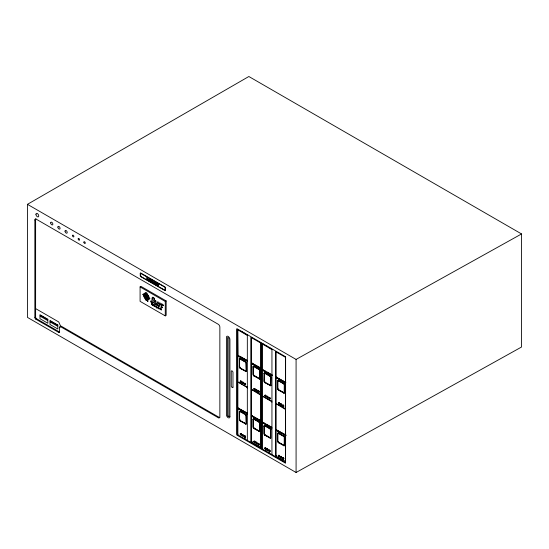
<?xml version="1.0" encoding="UTF-8"?>
<svg xmlns="http://www.w3.org/2000/svg" width="549" height="549" viewBox="0 0 549 549"><rect width="100%" height="100%" fill="white"/><g stroke="black" fill="none" stroke-linecap="round" stroke-linejoin="round"><path stroke-width="0.82" d="M245.966 370.918L245.54 371.165L246.233 370.767L245.966 363.109A0.81 0.467 60 0 0 245.396 362.12L240.242 359.149A0.892 0.515 60 0 0 239.611 359.513L239.611 366.897A1.029 0.597 60 0 0 240.338 368.166L245.801 371.337A1.009 0.583 60 0 0 246.515 370.925L246.515 363.122A1.208 0.7 60 0 0 246.398 362.56M247.338 386.887L247.009 387.134L238.376 382.152A0.714 0.412 60 0 1 237.868 381.281L237.868 355.951L247.599 361.263L247.599 360.727L239.59 356.102M245.966 423.499L245.54 423.746L246.233 423.348L245.966 415.696A0.81 0.467 60 0 0 245.396 414.708L240.242 411.729A0.892 0.515 60 0 0 239.611 412.093L239.611 419.484A1.029 0.597 60 0 0 240.338 420.747L245.801 423.924A1.009 0.583 60 0 0 246.515 423.512L246.515 415.703A1.208 0.7 60 0 0 246.446 415.291M259.807 378.549L259.203 378.693L259.636 378.446L259.636 370.644A0.81 0.467 60 0 0 259.066 369.655L253.913 366.677A0.892 0.515 60 0 0 253.274 367.041L253.274 374.432A1.029 0.597 60 0 0 254.009 375.694L259.471 378.872A1.009 0.583 60 0 0 259.972 378.92M255.011 428.556L259.581 431.246L259.636 423.224A0.81 0.467 60 0 0 259.066 422.236L253.913 419.258A0.892 0.515 60 0 0 253.274 419.628L253.274 427.012A1.029 0.597 60 0 0 254.009 428.275L259.471 431.452L254.009 428.604A1.434 0.824 60 0 1 252.993 426.848L252.993 419.463A1.297 0.748 60 0 1 253.913 418.935L254.173 418.784A1.297 0.748 60 0 0 253.261 419.312L252.993 419.463M270.582 385.192L270.582 377.321A0.81 0.467 60 0 0 270.012 376.333L264.858 373.361A0.892 0.515 60 0 0 264.227 373.725L264.227 381.109A1.029 0.597 60 0 0 264.954 382.379L270.211 385.405L270.849 384.979M271.954 401.099L271.577 401.319L262.992 396.364A0.714 0.412 60 0 1 262.484 395.493L262.484 370.163L272.215 375.475M265.963 435.233L270.527 437.93L270.582 429.908A0.81 0.467 60 0 0 270.012 428.92L264.858 425.942A0.892 0.515 60 0 0 264.227 426.305L264.227 433.696A1.029 0.597 60 0 0 264.954 434.959L270.417 438.136L264.954 435.288A1.434 0.824 60 0 1 263.945 433.532L263.945 426.148A1.297 0.748 60 0 1 264.858 425.612L265.119 425.461A1.297 0.748 60 0 0 264.206 425.99L263.945 426.148M284.684 384.307A1.208 0.7 60 0 0 283.943 383.387L278.528 380.56A1.297 0.748 60 0 0 277.609 381.088L277.609 388.479A1.434 0.824 60 0 0 278.624 390.236L284.087 393.084L278.624 389.907A1.029 0.597 60 0 1 277.89 388.644L277.89 381.253A0.892 0.515 60 0 1 278.528 380.889L283.682 383.868A0.81 0.467 60 0 1 284.252 384.856L284.197 392.871L279.626 390.181M280.999 434.273L278.528 433.147A1.297 0.748 60 0 0 277.609 433.676L277.609 441.06A1.434 0.824 60 0 0 278.624 442.817L284.087 445.664L278.624 442.487A1.029 0.597 60 0 1 277.89 441.224L277.89 433.84A0.892 0.515 60 0 1 278.528 433.47L283.682 436.448A0.81 0.467 60 0 1 284.252 437.436L284.197 445.459L279.626 442.769M159.629 308.6C159.69 307.598 159.711 310.061 160.377 308.957C161.09 310.899 160.754 308.27 159.635 308.6M150.803 301.813C151.085 297.853 151.792 305.45 153.123 302.238C150.577 299.377 152.54 294.216 154.612 299.301C153.995 300.825 154.537 297.874 153.583 297.764C152.306 297.036 152.45 299.123 153.082 299.658C155.82 302.067 152.341 305.244 150.803 301.826M162.875 304.894L163.403 305.409L162.923 304.969M147.907 301.305L147.386 300.777L147.859 301.223M156.479 284.581L156.993 283.723L157.412 283.963L157.412 285.741L155.346 284.21L155.861 283.071L156.479 284.869M270.787 385.192L270.156 385.377M27.45 204.331L248.855 76.51L521.55 233.949L521.55 347.016L296.083 472.49L27.45 317.397L27.45 204.331L296.083 359.423L521.55 233.949M59.601 332.015A1.318 0.762 60 0 1 59.361 331.912L58.592 332.351L35.898 319.25A1.475 0.851 60 0 1 34.855 317.446L34.855 220.019L35.623 219.579A2.004 1.16 60 0 1 35.911 218.749M34.855 317.446L35.623 316.999L35.623 219.579M35.898 319.25L36.666 318.804L59.361 331.912M58.592 332.351A1.318 0.762 60 0 0 59.525 331.816L59.525 327.458L60.294 327.012A1.681 0.974 60 0 1 61.481 326.326L219.024 417.281A2.271 1.311 60 0 0 219.826 417.494M59.525 327.458A1.681 0.974 60 0 1 60.713 326.772L61.481 326.326M140.084 286.914L140.976 286.4L166.162 300.934L166.162 315.366L165.263 315.881L140.084 301.346L140.084 286.914L165.263 301.456L166.162 300.934M238.417 329.75A0.769 0.446 60 0 0 237.868 330.066L238.136 355.8M245.801 371.337L240.338 368.489A1.434 0.824 60 0 1 239.33 366.739L239.59 359.197A1.297 0.748 60 0 1 240.153 358.545M239.33 359.348A1.297 0.748 60 0 1 240.242 358.82L244.923 361.221M239.611 359.513L239.872 359.362A0.892 0.515 60 0 1 240.503 358.991L244.923 361.544M240.242 358.82L245.664 361.647A1.208 0.7 60 0 1 246.261 362.278M247.599 360.727L237.868 355.416M245.396 362.12L245.664 361.969A0.81 0.467 60 0 1 246.233 362.958L246.254 371.076A1.009 0.583 60 0 1 245.54 371.488M247.599 361.263L237.868 355.951M246.515 363.122L246.254 363.273A1.208 0.7 60 0 0 245.396 361.798M240.338 368.166L245.06 370.582M240.338 368.489L240.599 368.338A1.434 0.824 60 0 1 239.666 367.075M251.579 337.381A0.769 0.446 60 0 0 251.538 337.601L251.538 362.944L260.535 367.837M251.538 363.479L261.001 368.949L260.974 394.573L252.039 389.68A0.714 0.412 60 0 1 251.538 388.809L251.538 363.479L261.262 368.791M252.993 366.876L253.261 366.725A1.297 0.748 60 0 1 254.173 366.197L253.913 366.348A1.297 0.748 60 0 0 252.993 366.876L252.993 374.267A1.434 0.824 60 0 0 254.009 376.024L259.471 378.872M253.274 367.041L253.542 366.89A0.892 0.515 60 0 1 254.173 366.526L253.913 366.677M253.913 366.348L259.327 369.175A1.208 0.7 60 0 1 259.931 369.813M259.066 369.655L259.327 369.498A0.81 0.467 60 0 1 259.897 370.403M259.203 379.023A1.009 0.583 60 0 0 259.917 378.611L260.178 370.65M262.697 343.9A0.769 0.446 60 0 0 262.484 344.278L262.484 369.628L265.661 371.158M254.009 375.694L254.269 375.543A1.029 0.597 60 0 1 253.597 374.631M254.009 376.024L254.269 375.866A1.434 0.824 60 0 1 253.391 374.775M270.925 385.604A1.009 0.583 60 0 1 270.417 385.549L264.954 382.701A1.434 0.824 60 0 1 263.945 380.951L264.206 373.409A1.297 0.748 60 0 1 264.886 372.778M263.945 373.56A1.297 0.748 60 0 1 264.858 373.032L268.804 375.008M264.227 373.725L264.488 373.574A0.892 0.515 60 0 1 265.119 373.203L269.538 375.756M264.858 373.032L270.28 375.859A1.208 0.7 60 0 1 270.952 376.635M270.012 376.333L270.28 376.182A0.81 0.467 60 0 1 270.842 377.081M270.156 385.7A1.009 0.583 60 0 0 270.87 385.288L271.131 377.335M264.954 382.379L269.676 384.794M264.954 382.701L265.222 382.55A1.434 0.824 60 0 1 264.282 381.287M276.154 351.813L276.154 377.156L285.157 382.049M276.154 377.691L285.617 383.161L285.59 408.785L276.662 403.892A0.714 0.412 60 0 1 276.154 403.021L276.154 377.691L285.157 382.584M277.609 381.088L277.876 380.937A1.297 0.748 60 0 1 278.789 380.409M277.89 381.253L278.158 381.102A0.892 0.515 60 0 1 278.789 380.738L278.528 380.889M60.713 326.772L218.255 417.727L219.024 417.281M247.338 387.999L246.885 387.23L238.417 382.337A0.769 0.446 60 0 0 237.868 382.653L237.868 407.996L246.872 412.889M238.122 434.513A0.714 0.412 60 0 1 237.868 433.861L237.868 408.531L247.599 413.85L247.599 413.308L237.868 407.996M283.943 383.387L283.682 383.538A1.208 0.7 60 0 1 284.533 385.014L284.533 392.823A1.009 0.583 60 0 1 283.819 393.235M276.154 377.156L285.885 382.468M283.682 383.868L283.943 383.71A0.81 0.467 60 0 1 284.512 384.616M239.33 411.935L239.59 411.777A1.297 0.748 60 0 1 240.503 411.249L240.242 411.4A1.297 0.748 60 0 0 239.33 411.935L239.33 419.319A1.434 0.824 60 0 0 240.338 421.076L245.801 423.924M239.611 412.093L239.872 411.942A0.892 0.515 60 0 1 240.503 411.578L240.242 411.729M278.624 389.907L278.885 389.756A1.029 0.597 60 0 1 278.254 388.966M278.624 390.236L278.885 390.078A1.434 0.824 60 0 1 278.007 388.987M240.242 411.4L245.664 414.227A1.208 0.7 60 0 1 246.261 414.866M245.396 414.708L245.664 414.557A0.81 0.467 60 0 1 246.233 415.545L246.254 423.663A1.009 0.583 60 0 1 245.54 424.075M247.599 413.85L237.868 408.531M246.515 415.703L246.254 415.861A1.208 0.7 60 0 0 245.396 414.378M240.338 420.747L245.801 423.595M240.338 421.076L240.599 420.925A1.434 0.824 60 0 1 239.666 419.662M251.538 415.531L261.001 420.994L260.967 395.314L252.08 389.865A0.769 0.446 60 0 0 251.538 390.181L251.538 415.531L261.262 420.843M251.538 416.067L261.001 421.529L260.974 447.154L252.039 442.268A0.714 0.412 60 0 1 251.538 441.389L251.538 416.067L261.262 421.378M253.274 419.628L253.542 419.477A0.892 0.515 60 0 1 254.173 419.107L253.913 419.258M259.931 422.394A1.208 0.7 60 0 0 259.327 421.756L259.066 421.913A1.208 0.7 60 0 1 259.917 423.389L259.917 431.191A1.009 0.583 60 0 1 259.203 431.603M259.066 422.236L259.327 422.085A0.81 0.467 60 0 1 259.897 422.984M271.954 402.211L271.508 401.443L263.033 396.55A0.769 0.446 60 0 0 262.484 396.865L262.484 422.208L264.934 423.32M262.799 448.794A0.714 0.412 60 0 1 262.484 448.073L262.484 422.744L271.487 427.637M254.009 428.275L254.269 428.124A1.029 0.597 60 0 1 254.084 427.987M254.009 428.604L254.269 428.453A1.434 0.824 60 0 1 253.391 427.362M264.227 426.305L264.488 426.154A0.892 0.515 60 0 1 265.119 425.791L264.858 425.942M270.952 429.215A1.208 0.7 60 0 0 270.28 428.44L270.012 428.591A1.208 0.7 60 0 1 270.87 430.073L270.87 437.876A1.009 0.583 60 0 1 270.156 438.287M270.012 428.92L270.28 428.769A0.81 0.467 60 0 1 270.842 429.668M252.266 441.54L250.804 442.384L250.804 337.312L260.878 343.125L260.878 448.197L237.093 434.465L237.093 329.393L247.338 335.418M264.954 434.959L265.222 434.808A1.029 0.597 60 0 1 264.584 434.019M264.954 435.288L265.222 435.137A1.434 0.824 60 0 1 264.344 434.046M276.154 429.743L285.885 435.055L276.154 429.743L276.154 404.393A0.769 0.446 60 0 1 276.696 404.078L285.583 409.527L285.617 435.206M276.154 430.279L285.885 435.59L276.154 430.279L276.154 455.601A0.714 0.412 60 0 0 276.662 456.48L285.59 461.366L285.617 435.741M277.609 433.676L277.876 433.525A1.297 0.748 60 0 1 278.233 432.893M277.89 433.84L278.158 433.689A0.892 0.515 60 0 1 278.789 433.319L278.528 433.47M284.684 436.887A1.208 0.7 60 0 0 283.943 435.968L283.682 436.126A1.208 0.7 60 0 1 284.533 437.601L284.533 445.404A1.009 0.583 60 0 1 283.819 445.815M283.682 436.448L283.943 436.297A0.81 0.467 60 0 1 284.512 437.196M278.624 442.487L278.885 442.336A1.029 0.597 60 0 1 278.309 441.677M278.624 442.817L278.885 442.666A1.434 0.824 60 0 1 278.082 441.746M276.881 455.752L275.42 456.596L275.42 351.525L285.494 357.337M259.471 378.542L255.011 375.969M241.237 331.383L242.651 332.2M244.065 333.017L245.478 333.826M263.033 343.962L264.446 344.779M265.853 345.596L267.267 346.412M268.681 347.229L270.094 348.039M163.101 305.038L163.101 305.086M251.538 362.944L261.001 368.406L261.001 342.878M267.116 371.996L272.215 374.94M262.484 369.628L271.954 375.091M262.484 370.163L271.954 375.626M254.908 366.622L258.593 368.75M278.528 380.56L283.943 383.71M266.389 424.157L271.487 427.101M262.484 422.208L271.954 427.678M262.484 422.744L271.954 428.213M254.908 419.21L259.327 421.756M282.474 435.124L283.943 435.968M241.244 411.675L244.923 413.802M253.913 418.935L259.327 422.085M265.86 425.887L270.28 428.44M278.528 433.147L283.943 436.297M264.858 425.612L270.28 428.769M35.623 308.607L58.757 321.961L60.644 326.243M244.099 438.04L245.527 438.864M265.14 450.187L266.567 451.01M268.001 451.841L269.429 452.664M285.494 462.409L261.708 448.677L261.708 343.605L271.954 349.631M246.885 334.643L247.331 335.35L247.331 440.38M271.563 348.896L271.947 349.562L271.947 454.593M285.617 357.09L285.617 382.619M296.083 359.423L296.083 472.49M276.415 377.005L276.415 377.54M276.415 429.593L276.415 430.128M262.751 369.477L262.751 370.012M262.751 422.057L262.751 422.593M251.799 362.793L251.799 363.328M251.799 415.38L251.799 415.916M238.136 407.845L238.136 408.381M165.263 301.456L165.263 315.881M218.255 417.727A2.271 1.311 60 0 0 219.854 416.801L219.854 327.08A2.306 1.331 60 0 0 218.228 324.253L36.268 219.202A2.004 1.16 60 0 0 34.855 220.019M36.666 318.804A1.475 0.851 60 0 1 35.623 316.999M270.06 450.503A0.865 0.501 60 0 1 269.888 451.546A0.865 0.501 60 0 1 269.017 450.461A0.865 0.501 60 0 1 269.785 450.159M267.384 448.787A0.865 0.501 60 0 1 268.152 449.974A0.865 0.501 60 0 1 267.281 450.05A0.865 0.501 60 0 1 267.109 448.808M265.613 447.73A0.865 0.501 60 0 1 266.203 448.965A0.865 0.501 60 0 1 265.304 448.876A0.865 0.501 60 0 1 265.174 447.689M283.73 405.45A0.865 0.501 60 0 1 283.504 406.486A0.865 0.501 60 0 1 282.687 405.286A0.865 0.501 60 0 1 283.6 405.265M281.212 403.796A0.865 0.501 60 0 1 281.802 405.032A0.865 0.501 60 0 1 280.903 404.942A0.865 0.501 60 0 1 280.779 403.755M279.709 404.139A0.865 0.501 60 0 1 278.906 403.735A0.865 0.501 60 0 1 278.748 402.726M279.276 402.678A0.865 0.501 60 0 1 279.709 403.138M269.936 397.73A0.865 0.501 60 0 1 269.978 398.951A0.865 0.501 60 0 1 269.024 397.943A0.865 0.501 60 0 1 269.785 397.572M270.012 376.01A1.208 0.7 60 0 1 270.87 377.486M265.222 382.221A1.029 0.597 60 0 1 264.543 381.315M258.517 443.297A0.865 0.501 60 0 1 259.293 444.484A0.865 0.501 60 0 1 258.421 444.56A0.865 0.501 60 0 1 258.243 443.317M255.196 441.712A0.865 0.501 60 0 1 254.661 442.467A0.865 0.501 60 0 1 254.132 441.101M254.818 441.17A0.865 0.501 60 0 1 254.969 441.321M253.906 427.801A1.029 0.597 60 0 1 253.638 427.342M245.321 436.105A0.865 0.501 60 0 1 245.362 437.32A0.865 0.501 60 0 1 244.408 436.311A0.865 0.501 60 0 1 245.17 435.947M243.454 436.009A0.865 0.501 60 0 1 242.534 435.666A0.865 0.501 60 0 1 242.534 434.575A0.865 0.501 60 0 1 243.454 435.302M241.43 433.978A0.865 0.501 60 0 1 241.203 435.014A0.865 0.501 60 0 1 240.38 433.813A0.865 0.501 60 0 1 241.299 433.792M240.599 420.596A1.029 0.597 60 0 1 239.927 419.683M259.114 391.238A0.865 0.501 60 0 1 258.936 392.281A0.865 0.501 60 0 1 258.071 391.197A0.865 0.501 60 0 1 258.84 390.895M256.431 389.516A0.865 0.501 60 0 1 257.2 390.764A0.865 0.501 60 0 1 256.239 390.668A0.865 0.501 60 0 1 256.287 389.502M255.093 388.925A0.865 0.501 60 0 1 255.093 389.927A0.865 0.501 60 0 1 254.228 389.426A0.865 0.501 60 0 1 254.228 388.424M254.503 388.397A0.865 0.501 60 0 1 254.969 388.74M259.066 369.326A1.208 0.7 60 0 1 259.917 370.801M245.321 383.518A0.865 0.501 60 0 1 245.362 384.739A0.865 0.501 60 0 1 244.408 383.73A0.865 0.501 60 0 1 245.17 383.36M243.454 383.422A0.865 0.501 60 0 1 242.534 383.078A0.865 0.501 60 0 1 242.534 381.994A0.865 0.501 60 0 1 243.454 382.715M240.599 368.008A1.029 0.597 60 0 1 239.899 366.979M283.826 458.237A0.865 0.501 60 0 1 283.298 458.991A0.865 0.501 60 0 1 282.762 457.619M283.298 457.578A0.865 0.501 60 0 1 283.6 457.845M279.709 456.727A0.865 0.501 60 0 1 278.748 456.02A0.865 0.501 60 0 1 279.118 455.196M279.434 455.382A0.865 0.501 60 0 1 279.709 455.725M278.556 432.893A1.297 0.748 60 0 1 278.789 432.996M147.887 278.652C147.31 279.983 149.493 281.424 148.813 279.187L148.319 279.963L147.887 278.652M149.705 280.813C150.989 281.541 148.498 277.307 149.074 280.649L149.465 279.832L149.705 280.813M153.425 282.385C152.938 284.677 151.75 279.489 153.425 282.385M151.558 303.727L152.533 304.318L152.636 305.34L152.341 304.311L152.1 305.031L151.805 304.002L151.414 304.633L151.558 303.727M154.276 305.299L154.283 306.294L154.276 305.299M157.762 284.169C157.46 284.979 159.032 286.221 157.652 285.775A1.373 0.789 60 0 0 158.091 286.153L158.647 285.885L158.002 284.622L158.531 284.615L157.762 284.169M155.305 306.376C154.646 307.207 154.914 304.935 155.305 306.376M159.272 308.579C158.833 310.281 158.037 306.417 159.272 308.579M140.249 273.182L140.242 275.66A0.83 0.48 60 0 0 140.832 276.675L165.194 290.702L165.496 287.951A0.81 0.467 60 0 0 164.92 286.955L140.709 272.977L140.249 273.182M140.427 273.313L140.777 276.435L165.27 290.407L164.975 287.202L140.434 273.272M153.308 305.148C153.699 307.316 153.96 304.071 153.308 305.148M154.667 305.923C155.003 308.064 156.053 305.244 154.667 305.923M146.741 277.931C147.859 279.516 146.391 278.947 147.276 279.633C148.566 279.606 146.13 277.526 147.633 278.199A0.865 0.501 60 0 0 147.338 277.876L146.741 277.931M156.129 306.369C156.259 307.673 155.243 306.733 156.129 306.369M157.693 307.268C157.755 308.49 156.863 307.694 157.693 307.268M161.461 309.444C161.543 310.72 160.576 309.828 161.461 309.444M159.491 303.398L158.38 306.568L159.121 307.001L159.642 305.724A8.523 4.92 60 0 1 160.672 304.585C163.465 302.458 158.325 311.619 162.47 307.234C159.91 310.26 164.885 300.502 159.883 304.873C162.051 300.694 156.04 304.414 159.491 303.398M157.378 305.018C160.521 304.558 155.175 307.824 156.849 303.961C151.668 307.365 157.041 299.493 154.386 301.12C156.438 298.896 156.465 303.007 155.154 303.995C155.882 305.258 157.673 302.506 157.659 301.724L158.387 302.142L157.378 305.018M151.49 280.347L151.208 280.038L151.49 280.347M156.245 307.763C157.151 309.211 156.726 304.318 156.245 307.763M152.375 281.239L152.032 282.358L151.737 280.875L152.375 281.239M145.732 297.167L147.262 300.365L147.654 300.145L146.363 297.702L147.763 300.077L148.148 299.85L146.528 297.153L145.732 297.167M146.926 300.296L146.123 300.509L144.49 297.798L144.874 297.572L146.315 299.946L144.984 297.51L145.375 297.284L146.926 300.296M146.007 296.446L144.449 297.62L144.064 296.954L145.368 296.014L143.955 296.762L143.564 296.089L145.389 295.341A0.817 0.474 60 0 1 145.842 295.842L146.007 296.446M149.836 298.718L148.285 299.891L147.894 299.219L149.253 298.388L147.784 299.027L147.4 298.354L149.012 297.524L149.836 298.718M152.78 281.857L153.137 282.193L152.78 281.857M146.7 296.632L146.83 297.386A0.837 0.487 60 0 0 147.304 297.915L149.115 297.167L148.731 296.487L147.283 297.194L148.621 296.302L148.23 295.63L146.7 296.632M142.87 294.36L143.804 295.739L145.279 294.895L144.902 294.23L143.454 294.93L144.792 294.031L144.401 293.365L142.87 294.36M155.017 282.316L154.722 283.552L154.07 281.767L154.893 284.011L155.017 282.316M158.73 308.126L159.107 308.449L158.73 308.126M146.363 293.303L147.702 295.746L147.304 295.966L145.753 292.974A0.837 0.487 60 0 1 145.972 292.555L146.707 292.905L148.196 295.458L147.805 295.678L146.363 293.303M146.384 295.499L144.922 293.18L144.538 293.392L146.027 295.952L146.954 296.062A0.899 0.522 60 0 0 146.864 295.403L145.423 292.892L145.025 293.111L146.363 295.54M155.772 283.723L155.957 284.245L155.957 283.428L155.772 283.723M156.904 284.382L157.089 284.904L157.089 284.087L156.904 284.382M147.756 301.127L147.695 301.099M158.167 307.172C157.371 307.248 158.688 309.842 158.167 307.68L158.167 307.172M285.549 356.726L236.852 328.604L236.852 435.083L285.549 463.205L285.549 356.726M151.037 280.017L150.282 279.585L150.591 281.527L150.591 280.82L150.975 281.04L150.591 280.052L151.037 280.017M151.476 280.724L151.476 282.042L151.476 280.724M153.082 304.606L153.082 305.601L153.082 304.606M47.852 319.257L39.974 314.707L39.974 318.708L47.852 323.258L47.852 319.257M57.851 325.035L49.973 320.479L49.973 324.48L57.851 329.029L57.851 325.035M47.331 319.388L40.283 315.318L40.283 316.279L47.331 320.348L47.331 319.388M57.329 325.159L50.282 321.09L50.282 322.05L57.329 326.12L57.329 325.159M232.982 387.155L232.982 372.442A1.222 0.707 60 0 0 232.117 370.939A1.222 0.707 60 0 0 231.253 371.44L231.253 386.16A1.276 0.741 60 0 0 232.117 387.395A1.276 0.741 60 0 0 232.982 387.155M229.921 416.677L229.921 339.46A2.491 1.441 60 0 0 228.164 336.407A2.491 1.441 60 0 0 226.401 337.422L226.401 414.639A2.491 1.441 60 0 0 228.164 417.693A2.491 1.441 60 0 0 229.921 416.677M228.864 416.067L228.864 338.85A0.995 0.576 60 0 0 228.164 337.628A0.995 0.576 60 0 0 227.458 338.033L227.458 415.25A0.995 0.576 60 0 0 228.164 416.471A0.995 0.576 60 0 0 228.864 416.067M83.88 242.198A1.002 0.576 60 0 0 84.944 243.516A1.002 0.576 60 0 0 84.944 242.102A1.002 0.576 60 0 0 83.88 242.198M72.475 235.61A1.002 0.576 60 0 0 73.532 236.935A1.002 0.576 60 0 0 73.532 235.514A1.002 0.576 60 0 0 72.475 235.61M35.959 214.323A1.956 1.132 60 0 0 38.032 216.91A1.956 1.132 60 0 0 38.032 214.137A1.956 1.132 60 0 0 35.959 214.323M268.838 450.496A0.865 0.501 60 0 0 269.758 451.642A0.865 0.501 60 0 0 269.758 450.413A0.865 0.501 60 0 0 268.838 450.496M266.752 449.308A0.865 0.501 60 0 0 267.672 450.454A0.865 0.501 60 0 0 267.672 449.226A0.865 0.501 60 0 0 266.752 449.308M264.824 448.19A0.865 0.501 60 0 0 265.743 449.336A0.865 0.501 60 0 0 265.743 448.108A0.865 0.501 60 0 0 264.824 448.19M78.178 238.904A1.002 0.576 60 0 0 79.234 240.229A1.002 0.576 60 0 0 79.234 238.808A1.002 0.576 60 0 0 78.178 238.904M282.509 405.443A0.865 0.501 60 0 0 283.428 406.589A0.865 0.501 60 0 0 283.428 405.361A0.865 0.501 60 0 0 282.509 405.443M280.422 404.256A0.865 0.501 60 0 0 281.342 405.395A0.865 0.501 60 0 0 281.342 404.174A0.865 0.501 60 0 0 280.422 404.256M278.487 403.138A0.865 0.501 60 0 0 279.407 404.284A0.865 0.501 60 0 0 279.407 403.055A0.865 0.501 60 0 0 278.487 403.138M65.043 231.191A1.537 0.892 60 0 0 66.676 233.222A1.537 0.892 60 0 0 66.676 231.047A1.537 0.892 60 0 0 65.043 231.191M266.931 396.618A0.865 0.501 60 0 0 267.85 397.764A0.865 0.501 60 0 0 267.85 396.543A0.865 0.501 60 0 0 266.931 396.618M264.995 395.506A0.865 0.501 60 0 0 265.915 396.646A0.865 0.501 60 0 0 265.915 395.424A0.865 0.501 60 0 0 264.995 395.506M268.838 397.915A0.865 0.501 60 0 0 269.758 399.061A0.865 0.501 60 0 0 269.758 397.833A0.865 0.501 60 0 0 268.838 397.915M266.752 396.721A0.865 0.501 60 0 0 267.672 397.867A0.865 0.501 60 0 0 267.672 396.639A0.865 0.501 60 0 0 266.752 396.721M264.824 395.603A0.865 0.501 60 0 0 265.743 396.749A0.865 0.501 60 0 0 265.743 395.52A0.865 0.501 60 0 0 264.824 395.603M255.978 442.521A0.865 0.501 60 0 0 256.898 443.667A0.865 0.501 60 0 0 256.898 442.439A0.865 0.501 60 0 0 255.978 442.521M257.893 443.818A0.865 0.501 60 0 0 258.812 444.964A0.865 0.501 60 0 0 258.812 443.736A0.865 0.501 60 0 0 257.893 443.818M255.807 442.624A0.865 0.501 60 0 0 256.726 443.77A0.865 0.501 60 0 0 256.726 442.542A0.865 0.501 60 0 0 255.807 442.624M253.871 441.506A0.865 0.501 60 0 0 254.791 442.652A0.865 0.501 60 0 0 254.791 441.423A0.865 0.501 60 0 0 253.871 441.506M244.223 436.283A0.865 0.501 60 0 0 245.142 437.429A0.865 0.501 60 0 0 245.142 436.201A0.865 0.501 60 0 0 244.223 436.283M242.136 435.096A0.865 0.501 60 0 0 243.056 436.242A0.865 0.501 60 0 0 243.056 435.014A0.865 0.501 60 0 0 242.136 435.096M240.208 433.978A0.865 0.501 60 0 0 241.128 435.124A0.865 0.501 60 0 0 241.128 433.895A0.865 0.501 60 0 0 240.208 433.978M257.893 391.231A0.865 0.501 60 0 0 258.812 392.377A0.865 0.501 60 0 0 258.812 391.149A0.865 0.501 60 0 0 257.893 391.231M255.807 390.044A0.865 0.501 60 0 0 256.726 391.183A0.865 0.501 60 0 0 256.726 389.962A0.865 0.501 60 0 0 255.807 390.044M253.871 388.925A0.865 0.501 60 0 0 254.791 390.071A0.865 0.501 60 0 0 254.791 388.843A0.865 0.501 60 0 0 253.871 388.925M240.38 381.294A0.865 0.501 60 0 0 241.299 382.433A0.865 0.501 60 0 0 241.299 381.212A0.865 0.501 60 0 0 240.38 381.294M244.223 383.703A0.865 0.501 60 0 0 245.142 384.849A0.865 0.501 60 0 0 245.142 383.621A0.865 0.501 60 0 0 244.223 383.703M242.136 382.509A0.865 0.501 60 0 0 243.056 383.655A0.865 0.501 60 0 0 243.056 382.427A0.865 0.501 60 0 0 242.136 382.509M240.208 381.39A0.865 0.501 60 0 0 241.128 382.536A0.865 0.501 60 0 0 241.128 381.308A0.865 0.501 60 0 0 240.208 381.39M280.594 456.734A0.865 0.501 60 0 0 281.513 457.88A0.865 0.501 60 0 0 281.513 456.651A0.865 0.501 60 0 0 280.594 456.734M282.509 458.031A0.865 0.501 60 0 0 283.428 459.177A0.865 0.501 60 0 0 283.428 457.948A0.865 0.501 60 0 0 282.509 458.031M280.422 456.837A0.865 0.501 60 0 0 281.342 457.983A0.865 0.501 60 0 0 281.342 456.754A0.865 0.501 60 0 0 280.422 456.837M278.487 455.718A0.865 0.501 60 0 0 279.407 456.864A0.865 0.501 60 0 0 279.407 455.636A0.865 0.501 60 0 0 278.487 455.718M57.892 227.094A1.537 0.892 60 0 0 59.525 229.125A1.537 0.892 60 0 0 59.525 226.95A1.537 0.892 60 0 0 57.892 227.094M50.686 222.915A1.537 0.892 60 0 0 52.32 224.946A1.537 0.892 60 0 0 52.32 222.77A1.537 0.892 60 0 0 50.686 222.915"/></g></svg>
